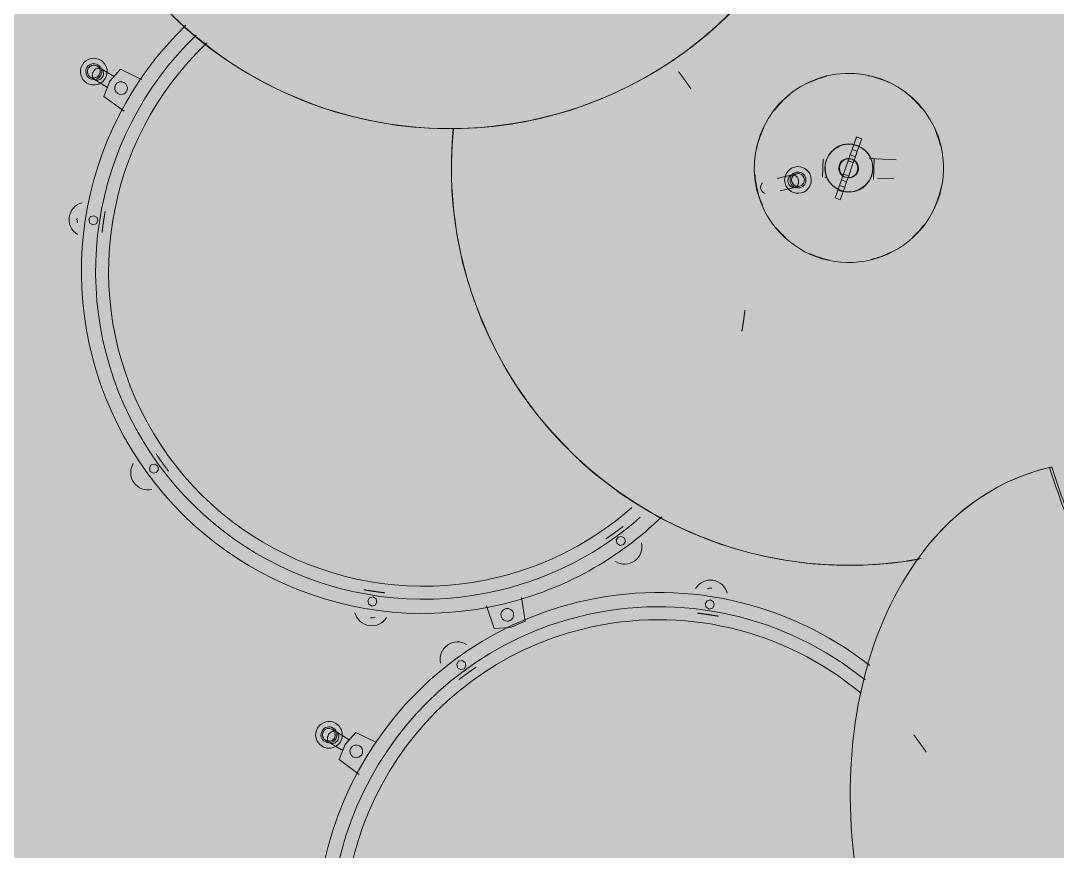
# Model space of a CAD drawing. Header units: millimetres. Extents: x -57519 to 497916, y -349472 to 446842.
# Drawn here: x 396670 to 397320, y 38425 to 38946 of the extents above; entities that cross this region are included whole.
import ezdxf

# ---------------------------------------------------------------- set-up
doc = ezdxf.new("R2010")
doc.units = ezdxf.units.MM
doc.layers.add('A-DETL-GENF', color=92, linetype='Continuous', lineweight=5)
doc.layers.add('A-GENM', color=13, linetype='Continuous', lineweight=5)

# ---------------------------------------------------------------- blocks, each defined once
blk = doc.blocks.new('Drums__Bateria_13550 - Drums__Bateria_13550-2635341-G_F SINGLE OCCUPANCY DIAGRAM')
at = {"layer": 'A-GENM', "color": 191}
for p, q in [((558.96, 484.57), (554.29, 468.55)), ((567.39, 470.61), (570.18, 480.19)), ((554.62, 470.07), (554.82, 470.73)), ((567.56, 467.84), (555.04, 471.49)), ((539.22, 463.93), (541.05, 466.76)), ((546.2, 459.4), (539.22, 463.93)), ((541.05, 466.76), (548.03, 462.23)), ((545.46, 463.9), (543.62, 461.07)), ((548.03, 462.23), (546.2, 459.4)), ((548.03, 462.23), (551.09, 460.24)), ((549.26, 457.41), (546.2, 459.4)), ((551.09, 460.24), (549.26, 457.41)), ((552.51, 455.3), (549.26, 457.41)), ((551.09, 460.24), (554.35, 458.12)), ((552.51, 455.3), (554.35, 458.12)), ((554.35, 458.12), (552.51, 455.3)), ((559.89, 450.5), (552.51, 455.3)), ((554.35, 458.12), (561.73, 453.33)), ((561.73, 453.33), (559.89, 450.5)), ((561.73, 453.33), (559.89, 450.5)), ((563.14, 448.39), (559.89, 450.5)), ((561.73, 453.33), (564.98, 451.22)), ((564.98, 451.22), (563.14, 448.39)), ((564.98, 451.22), (568.04, 449.23)), ((568.04, 449.23), (566.21, 446.4)), ((568.04, 449.23), (575.02, 444.7)), ((566.21, 446.4), (563.14, 448.39)), ((573.18, 441.87), (566.21, 446.4)), ((570.62, 447.56), (568.78, 444.73)), ((575.02, 444.7), (573.18, 441.87)), ((547.61, 440.34), (558.61, 437.14)), ((559.03, 438.56), (559.31, 439.55)), ((552.72, 418.77), (552.72, 409.35)), ((560.72, 409.35), (560.72, 418.77)), ((801.06, 307.7), (799.51, 306.13)), ((799.51, 306.13), (799.53, 303.92)), ((803.26, 307.73), (801.06, 307.7)), ((804.84, 306.18), (803.26, 307.73)), ((804.86, 303.98), (804.84, 306.18)), ((799.53, 303.92), (801.11, 302.38)), ((801.11, 302.38), (803.31, 302.4)), ((803.31, 302.4), (804.86, 303.98)), ((747.6, 261.45), (747.58, 259.25)), ((749.17, 263), (747.6, 261.45)), ((751.38, 262.98), (749.17, 263)), ((752.92, 261.4), (751.38, 262.98)), ((752.9, 259.2), (752.92, 261.4)), ((747.58, 259.25), (749.12, 257.67)), ((749.12, 257.67), (751.33, 257.65)), ((751.33, 257.65), (752.9, 259.2)), ((784.85, 190.17), (769.87, 191.48)), ((786.61, 180.17), (784.85, 190.17)), ((784.85, 170.17), (786.61, 180.17)), ((769.87, 168.86), (784.85, 170.17)), ((799.53, 145.85), (799.51, 143.64)), ((799.51, 143.64), (801.06, 142.07)), ((801.11, 147.39), (799.53, 145.85)), ((803.31, 147.37), (801.11, 147.39)), ((803.26, 142.05), (804.84, 143.59)), ((804.86, 145.8), (803.31, 147.37)), ((804.84, 143.59), (804.86, 145.8)), ((801.06, 142.07), (803.26, 142.05)), ((749.12, 102.64), (747.58, 101.07)), ((747.58, 101.07), (747.6, 98.86)), ((747.6, 98.86), (749.17, 97.32)), ((751.33, 102.66), (749.12, 102.64)), ((752.9, 101.12), (751.33, 102.66)), ((751.38, 97.34), (752.92, 98.91)), ((752.92, 98.91), (752.9, 101.12)), ((749.17, 97.32), (751.38, 97.34)), ((836.87, 81.58), (827.5, 70.38)), ((831.01, 65.39), (824.36, 58.72)), ((827.5, 70.38), (833.34, 62.07)), ((841.67, 56.26), (853.59, 66.3)), ((830.03, 53.07), (836.68, 59.74)), ((833.34, 62.07), (841.67, 56.26)), ((397.94, 36.85), (388.58, 25.65)), ((392.09, 20.66), (385.44, 13.99)), ((388.58, 25.65), (394.41, 17.34)), ((402.74, 11.53), (414.66, 21.57)), ((391.1, 8.34), (397.75, 15.01)), ((394.41, 17.34), (402.74, 11.53)), ((475.46, -10.69), (473.91, -12.26)), ((473.91, -12.26), (473.94, -14.47)), ((477.66, -10.67), (475.46, -10.69)), ((479.24, -12.21), (477.66, -10.67)), ((479.26, -14.42), (479.24, -12.21)), ((634.27, -12.21), (634.25, -14.42)), ((635.84, -10.67), (634.27, -12.21)), ((638.05, -10.69), (635.84, -10.67)), ((639.59, -12.26), (638.05, -10.69)), ((639.57, -14.47), (639.59, -12.26)), ((473.94, -14.47), (475.51, -16.01)), ((475.51, -16.01), (477.72, -15.99)), ((477.72, -15.99), (479.26, -14.42)), ((634.25, -14.42), (635.79, -15.99)), ((635.79, -15.99), (638, -16.01)), ((638, -16.01), (639.57, -14.47))]:
    blk.add_line(p, q, dxfattribs=at)
at = {"layer": 'A-GENM', "color": 191, "flags": 128}
for points in [[(769.21, 533.11), (769.26, 525.99), (769.71, 518.87), (770.57, 511.77), (771.83, 504.7), (773.48, 497.67), (775.53, 490.7), (777.97, 483.79), (780.81, 476.96), (784.02, 470.21), (787.61, 463.57), (791.58, 457.03), (795.91, 450.61), (796.71, 449.49)], [(364.11, 65.39), (372.45, 70.85), (380.56, 76.64), (388.44, 82.75), (396.06, 89.18), (403.43, 95.9), (410.51, 102.91), (417.31, 110.2), (423.82, 117.75), (430.02, 125.56), (435.9, 133.62), (441.45, 141.89), (446.67, 150.39), (451.54, 159.09), (456.06, 167.97), (460.23, 177.03), (464.02, 186.25), (467.45, 195.61), (470.5, 205.1), (473.17, 214.71), (475.45, 224.41), (477.34, 234.2), (478.83, 244.06), (479.94, 253.97), (480.64, 263.91), (480.95, 273.88), (480.86, 283.85), (480.37, 293.8), (479.48, 303.73), (478.19, 313.62), (476.52, 323.45), (474.44, 333.2), (471.99, 342.86), (469.14, 352.42), (465.92, 361.85), (462.32, 371.15), (458.36, 380.29), (454.03, 389.27), (449.34, 398.07), (444.31, 406.68)], [(556.92, 205.38), (566.88, 205.58), (576.83, 206.18), (586.75, 207.17), (596.63, 208.56), (606.43, 210.35), (616.16, 212.52), (625.8, 215.09), (635.32, 218.03), (644.72, 221.36), (653.98, 225.06), (663.08, 229.12), (672.02, 233.55), (680.76, 238.33), (689.32, 243.45), (697.65, 248.92), (705.77, 254.71), (713.64, 260.82), (721.27, 267.24), (728.63, 273.97), (735.72, 280.98), (742.52, 288.27), (749.03, 295.82), (755.22, 303.63), (761.1, 311.68), (766.66, 319.96), (771.87, 328.46), (776.75, 337.15), (781.27, 346.04), (785.43, 355.1), (789.23, 364.32), (792.66, 373.68), (795.7, 383.17), (798.37, 392.78), (800.65, 402.48), (802.54, 412.27), (804.04, 422.13), (805.14, 432.03), (805.65, 439.25)], [(552.72, 421.84), (552.72, 421.79), (552.72, 421.7), (552.72, 421.58), (552.72, 421.43), (552.72, 421.23), (552.72, 421.01), (552.72, 420.74), (552.72, 420.45), (552.72, 420.11), (552.72, 419.75), (552.72, 419.35), (552.72, 418.92), (552.72, 418.77)], [(560.72, 418.77), (560.72, 419.21), (560.72, 419.62), (560.72, 419.99), (560.72, 420.34), (560.72, 420.65), (560.72, 420.92), (560.72, 421.16), (560.72, 421.36), (560.72, 421.53), (560.72, 421.67), (560.72, 421.76), (560.72, 421.82), (560.72, 421.84)], [(918.11, 412.51), (917.99, 412.46), (917.86, 412.41), (917.74, 412.36), (917.61, 412.31), (917.49, 412.26), (917.37, 412.21), (917.24, 412.16), (917.12, 412.11), (917, 412.06), (916.87, 412.01), (916.75, 411.96), (916.63, 411.91), (916.5, 411.85), (916.38, 411.8), (916.26, 411.75), (916.13, 411.7), (916.01, 411.65), (915.89, 411.6), (915.76, 411.55), (915.64, 411.5), (915.52, 411.45), (915.39, 411.4), (915.27, 411.35), (915.15, 411.29), (915.02, 411.24), (914.9, 411.19), (914.78, 411.14), (914.66, 411.09), (914.53, 411.04), (914.41, 410.99), (914.29, 410.93), (914.16, 410.88), (914.04, 410.83), (913.92, 410.78), (913.8, 410.73), (913.67, 410.67), (913.55, 410.62), (913.43, 410.57), (913.3, 410.52), (913.18, 410.47), (913.06, 410.41), (912.94, 410.36), (912.81, 410.31), (912.69, 410.26), (912.57, 410.2), (912.45, 410.15), (912.32, 410.1), (912.2, 410.05), (912.08, 409.99), (911.96, 409.94)], [(912.08, 409.99), (912.2, 410.05), (912.32, 410.1), (912.45, 410.15), (912.57, 410.2), (912.69, 410.26), (912.81, 410.31), (912.94, 410.36), (913.06, 410.41), (913.18, 410.47), (913.3, 410.52), (913.43, 410.57), (913.55, 410.62), (913.67, 410.67), (913.8, 410.73), (913.92, 410.78), (914.04, 410.83), (914.16, 410.88), (914.29, 410.93), (914.41, 410.99), (914.53, 411.04), (914.66, 411.09), (914.78, 411.14), (914.9, 411.19), (915.02, 411.24), (915.15, 411.29), (915.27, 411.35), (915.39, 411.4), (915.52, 411.45), (915.64, 411.5), (915.76, 411.55), (915.89, 411.6), (916.01, 411.65), (916.13, 411.7), (916.26, 411.75), (916.38, 411.8), (916.5, 411.85), (916.63, 411.91), (916.75, 411.96), (916.87, 412.01), (917, 412.06), (917.12, 412.11), (917.24, 412.16), (917.37, 412.21), (917.49, 412.26), (917.61, 412.31), (917.74, 412.36), (917.86, 412.41), (917.99, 412.46)], [(918.11, 412.51), (918.23, 412.56), (918.36, 412.61), (918.48, 412.66), (918.6, 412.71), (918.73, 412.76), (918.85, 412.81), (918.98, 412.86), (919.1, 412.9), (919.22, 412.95), (919.35, 413), (919.47, 413.05), (919.6, 413.1), (919.72, 413.15), (919.84, 413.2), (919.97, 413.25), (920.09, 413.3), (920.22, 413.35), (920.34, 413.39), (920.46, 413.44), (920.59, 413.49), (920.71, 413.54), (920.84, 413.59), (920.96, 413.64), (921.08, 413.69), (921.21, 413.73), (921.33, 413.78), (921.46, 413.83), (921.58, 413.88), (921.71, 413.93), (921.83, 413.98), (921.96, 414.02), (922.08, 414.07), (922.2, 414.12), (922.33, 414.17), (922.45, 414.21), (922.58, 414.26), (922.7, 414.31), (922.83, 414.36), (922.95, 414.4), (923.08, 414.45), (923.2, 414.5), (923.33, 414.55), (923.45, 414.59), (923.57, 414.64), (923.7, 414.69), (923.82, 414.74), (923.95, 414.78), (924.07, 414.83), (924.2, 414.88)], [(924.32, 414.92), (924.2, 414.88), (924.07, 414.83), (923.95, 414.78), (923.82, 414.74), (923.7, 414.69), (923.57, 414.64), (923.45, 414.59), (923.33, 414.55), (923.2, 414.5), (923.08, 414.45), (922.95, 414.4), (922.83, 414.36), (922.7, 414.31), (922.58, 414.26), (922.45, 414.21), (922.33, 414.17), (922.2, 414.12), (922.08, 414.07), (921.96, 414.02), (921.83, 413.98), (921.71, 413.93), (921.58, 413.88), (921.46, 413.83), (921.33, 413.78), (921.21, 413.73), (921.08, 413.69), (920.96, 413.64), (920.84, 413.59), (920.71, 413.54), (920.59, 413.49), (920.46, 413.44), (920.34, 413.39), (920.22, 413.35), (920.09, 413.3), (919.97, 413.25), (919.84, 413.2), (919.72, 413.15), (919.6, 413.1), (919.47, 413.05), (919.35, 413), (919.22, 412.95), (919.1, 412.9), (918.98, 412.86), (918.85, 412.81), (918.73, 412.76), (918.6, 412.71), (918.48, 412.66), (918.36, 412.61), (918.23, 412.56)], [(479.18, 367.78), (479.06, 367.73), (478.94, 367.68), (478.81, 367.63), (478.69, 367.58), (478.56, 367.53), (478.44, 367.48), (478.32, 367.43), (478.19, 367.38), (478.07, 367.33), (477.95, 367.28), (477.82, 367.23), (477.7, 367.18), (477.58, 367.13), (477.45, 367.08), (477.33, 367.02), (477.21, 366.97), (477.08, 366.92), (476.96, 366.87), (476.84, 366.82), (476.71, 366.77), (476.59, 366.72), (476.47, 366.67), (476.34, 366.62), (476.22, 366.57), (476.1, 366.51), (475.98, 366.46), (475.85, 366.41), (475.73, 366.36), (475.61, 366.31), (475.48, 366.26), (475.36, 366.21), (475.24, 366.15), (475.11, 366.1), (474.99, 366.05), (474.87, 366), (474.75, 365.95), (474.62, 365.89), (474.5, 365.84), (474.38, 365.79), (474.26, 365.74), (474.13, 365.69), (474.01, 365.63), (473.89, 365.58), (473.76, 365.53), (473.64, 365.48), (473.52, 365.42), (473.4, 365.37), (473.27, 365.32), (473.15, 365.26), (473.03, 365.21)], [(473.03, 365.21), (473.15, 365.26), (473.27, 365.32), (473.4, 365.37), (473.52, 365.42), (473.64, 365.48), (473.76, 365.53), (473.89, 365.58), (474.01, 365.63), (474.13, 365.69), (474.26, 365.74), (474.38, 365.79), (474.5, 365.84), (474.62, 365.89), (474.75, 365.95), (474.87, 366), (474.99, 366.05), (475.11, 366.1), (475.24, 366.15), (475.36, 366.21), (475.48, 366.26), (475.61, 366.31), (475.73, 366.36), (475.85, 366.41), (475.98, 366.46), (476.1, 366.51), (476.22, 366.57), (476.34, 366.62), (476.47, 366.67), (476.59, 366.72), (476.71, 366.77), (476.84, 366.82), (476.96, 366.87), (477.08, 366.92), (477.21, 366.97), (477.33, 367.02), (477.45, 367.08), (477.58, 367.13), (477.7, 367.18), (477.82, 367.23), (477.95, 367.28), (478.07, 367.33), (478.19, 367.38), (478.32, 367.43), (478.44, 367.48), (478.56, 367.53), (478.69, 367.58), (478.81, 367.63), (478.94, 367.68), (479.06, 367.73)], [(479.18, 367.78), (479.31, 367.83), (479.43, 367.88), (479.55, 367.93), (479.68, 367.98), (479.8, 368.03), (479.93, 368.08), (480.05, 368.13), (480.17, 368.18), (480.3, 368.22), (480.42, 368.27), (480.54, 368.32), (480.67, 368.37), (480.79, 368.42), (480.92, 368.47), (481.04, 368.52), (481.16, 368.57), (481.29, 368.62), (481.41, 368.67), (481.54, 368.71), (481.66, 368.76), (481.79, 368.81), (481.91, 368.86), (482.03, 368.91), (482.16, 368.96), (482.28, 369.01), (482.41, 369.05), (482.53, 369.1), (482.66, 369.15), (482.78, 369.2), (482.9, 369.25), (483.03, 369.29), (483.15, 369.34), (483.28, 369.39), (483.4, 369.44), (483.53, 369.49), (483.65, 369.53), (483.78, 369.58), (483.9, 369.63), (484.02, 369.68), (484.15, 369.72), (484.27, 369.77), (484.4, 369.82), (484.52, 369.87), (484.65, 369.91), (484.77, 369.96), (484.9, 370.01), (485.02, 370.05), (485.15, 370.1), (485.27, 370.15), (485.4, 370.19)], [(485.4, 370.19), (485.27, 370.15), (485.15, 370.1), (485.02, 370.05), (484.9, 370.01), (484.77, 369.96), (484.65, 369.91), (484.52, 369.87), (484.4, 369.82), (484.27, 369.77), (484.15, 369.72), (484.02, 369.68), (483.9, 369.63), (483.78, 369.58), (483.65, 369.53), (483.53, 369.49), (483.4, 369.44), (483.28, 369.39), (483.15, 369.34), (483.03, 369.29), (482.9, 369.25), (482.78, 369.2), (482.66, 369.15), (482.53, 369.1), (482.41, 369.05), (482.28, 369.01), (482.16, 368.96), (482.03, 368.91), (481.91, 368.86), (481.79, 368.81), (481.66, 368.76), (481.54, 368.71), (481.41, 368.67), (481.29, 368.62), (481.16, 368.57), (481.04, 368.52), (480.92, 368.47), (480.79, 368.42), (480.67, 368.37), (480.54, 368.32), (480.42, 368.27), (480.3, 368.22), (480.17, 368.18), (480.05, 368.13), (479.93, 368.08), (479.8, 368.03), (479.68, 367.98), (479.55, 367.93), (479.43, 367.88), (479.31, 367.83)], [(634.33, 367.78), (634.2, 367.83), (634.08, 367.88), (633.95, 367.93), (633.83, 367.98), (633.71, 368.03), (633.58, 368.08), (633.46, 368.13), (633.34, 368.18), (633.21, 368.22), (633.09, 368.27), (632.96, 368.32), (632.84, 368.37), (632.72, 368.42), (632.59, 368.47), (632.47, 368.52), (632.34, 368.57), (632.22, 368.62), (632.1, 368.67), (631.97, 368.71), (631.85, 368.76), (631.72, 368.81), (631.6, 368.86), (631.47, 368.91), (631.35, 368.96), (631.23, 369.01), (631.1, 369.05), (630.98, 369.1), (630.85, 369.15), (630.73, 369.2), (630.6, 369.25), (630.48, 369.29), (630.36, 369.34), (630.23, 369.39), (630.11, 369.44), (629.98, 369.49), (629.86, 369.53), (629.73, 369.58), (629.61, 369.63), (629.48, 369.68), (629.36, 369.72), (629.23, 369.77), (629.11, 369.82), (628.99, 369.87), (628.86, 369.91), (628.74, 369.96), (628.61, 370.01), (628.49, 370.05), (628.36, 370.1), (628.24, 370.15), (628.11, 370.19)], [(640.48, 365.21), (640.36, 365.26), (640.23, 365.32), (640.11, 365.37), (639.99, 365.42), (639.87, 365.48), (639.74, 365.53), (639.62, 365.58), (639.5, 365.63), (639.38, 365.69), (639.25, 365.74), (639.13, 365.79), (639.01, 365.84), (638.89, 365.89), (638.76, 365.95), (638.64, 366), (638.52, 366.05), (638.39, 366.1), (638.27, 366.15), (638.15, 366.21), (638.03, 366.26), (637.9, 366.31), (637.78, 366.36), (637.66, 366.41), (637.53, 366.46), (637.41, 366.51), (637.29, 366.57), (637.16, 366.62), (637.04, 366.67), (636.92, 366.72), (636.79, 366.77), (636.67, 366.82), (636.55, 366.87), (636.43, 366.92), (636.3, 366.97), (636.18, 367.02), (636.06, 367.08), (635.93, 367.13), (635.81, 367.18), (635.69, 367.23), (635.56, 367.28), (635.44, 367.33), (635.31, 367.38), (635.19, 367.43), (635.07, 367.48), (634.94, 367.53), (634.82, 367.58), (634.7, 367.63), (634.57, 367.68), (634.45, 367.73)], [(808.06, 302.46), (808.11, 302.58), (808.16, 302.7), (808.21, 302.83), (808.26, 302.95), (808.31, 303.08), (808.36, 303.2), (808.41, 303.32), (808.46, 303.45), (808.51, 303.57), (808.56, 303.69), (808.61, 303.82), (808.66, 303.94), (808.71, 304.06), (808.76, 304.19), (808.81, 304.31), (808.86, 304.43), (808.91, 304.56), (808.97, 304.68), (809.02, 304.8), (809.07, 304.93), (809.12, 305.05), (809.17, 305.17), (809.22, 305.3), (809.27, 305.42), (809.32, 305.54), (809.37, 305.66), (809.43, 305.79), (809.48, 305.91), (809.53, 306.03), (809.58, 306.16), (809.63, 306.28), (809.68, 306.4), (809.74, 306.53), (809.79, 306.65), (809.84, 306.77), (809.89, 306.89), (809.94, 307.02), (810, 307.14), (810.05, 307.26), (810.1, 307.38), (810.15, 307.51), (810.2, 307.63), (810.26, 307.75), (810.31, 307.88), (810.36, 308), (810.41, 308.12), (810.47, 308.24), (810.52, 308.37), (810.57, 308.49), (810.63, 308.61)], [(810.63, 308.61), (810.57, 308.49), (810.52, 308.37), (810.47, 308.24), (810.41, 308.12), (810.36, 308), (810.31, 307.88), (810.26, 307.75), (810.2, 307.63), (810.15, 307.51), (810.1, 307.38), (810.05, 307.26), (810, 307.14), (809.94, 307.02), (809.89, 306.89), (809.84, 306.77), (809.79, 306.65), (809.74, 306.53), (809.68, 306.4), (809.63, 306.28), (809.58, 306.16), (809.53, 306.03), (809.48, 305.91), (809.43, 305.79), (809.37, 305.66), (809.32, 305.54), (809.27, 305.42), (809.22, 305.3), (809.17, 305.17), (809.12, 305.05), (809.07, 304.93), (809.02, 304.8), (808.97, 304.68), (808.91, 304.56), (808.86, 304.43), (808.81, 304.31), (808.76, 304.19), (808.71, 304.06), (808.66, 303.94), (808.61, 303.82), (808.56, 303.69), (808.51, 303.57), (808.46, 303.45), (808.41, 303.32), (808.36, 303.2), (808.31, 303.08), (808.26, 302.95), (808.21, 302.83), (808.16, 302.7), (808.11, 302.58)], [(808.06, 302.46), (808.01, 302.33), (807.96, 302.21), (807.91, 302.09), (807.86, 301.96), (807.81, 301.84), (807.76, 301.71), (807.71, 301.59), (807.66, 301.47), (807.61, 301.34), (807.56, 301.22), (807.51, 301.1), (807.47, 300.97), (807.42, 300.85), (807.37, 300.72), (807.32, 300.6), (807.27, 300.47), (807.22, 300.35), (807.17, 300.23), (807.12, 300.1), (807.07, 299.98), (807.03, 299.85), (806.98, 299.73), (806.93, 299.61), (806.88, 299.48), (806.83, 299.36), (806.78, 299.23), (806.74, 299.11), (806.69, 298.98), (806.64, 298.86), (806.59, 298.74), (806.54, 298.61), (806.5, 298.49), (806.45, 298.36), (806.4, 298.24), (806.35, 298.11), (806.3, 297.99), (806.26, 297.86), (806.21, 297.74), (806.16, 297.61), (806.11, 297.49), (806.07, 297.37), (806.02, 297.24), (805.97, 297.12), (805.93, 296.99), (805.88, 296.87), (805.83, 296.74), (805.78, 296.62), (805.74, 296.49), (805.69, 296.37), (805.64, 296.24)], [(805.64, 296.24), (805.69, 296.37), (805.74, 296.49), (805.78, 296.62), (805.83, 296.74), (805.88, 296.87), (805.93, 296.99), (805.97, 297.12), (806.02, 297.24), (806.07, 297.37), (806.11, 297.49), (806.16, 297.61), (806.21, 297.74), (806.26, 297.86), (806.3, 297.99), (806.35, 298.11), (806.4, 298.24), (806.45, 298.36), (806.5, 298.49), (806.54, 298.61), (806.59, 298.74), (806.64, 298.86), (806.69, 298.98), (806.74, 299.11), (806.78, 299.23), (806.83, 299.36), (806.88, 299.48), (806.93, 299.61), (806.98, 299.73), (807.03, 299.85), (807.07, 299.98), (807.12, 300.1), (807.17, 300.23), (807.22, 300.35), (807.27, 300.47), (807.32, 300.6), (807.37, 300.72), (807.42, 300.85), (807.47, 300.97), (807.51, 301.1), (807.56, 301.22), (807.61, 301.34), (807.66, 301.47), (807.71, 301.59), (807.76, 301.71), (807.81, 301.84), (807.86, 301.96), (807.91, 302.09), (807.96, 302.21), (808.01, 302.33)], [(744.38, 257.73), (744.33, 257.85), (744.28, 257.98), (744.23, 258.1), (744.18, 258.22), (744.13, 258.35), (744.08, 258.47), (744.03, 258.59), (743.98, 258.72), (743.93, 258.84), (743.88, 258.96), (743.82, 259.09), (743.77, 259.21), (743.72, 259.33), (743.67, 259.46), (743.62, 259.58), (743.57, 259.7), (743.52, 259.83), (743.47, 259.95), (743.42, 260.07), (743.37, 260.2), (743.32, 260.32), (743.27, 260.44), (743.21, 260.57), (743.16, 260.69), (743.11, 260.81), (743.06, 260.94), (743.01, 261.06), (742.96, 261.18), (742.91, 261.3), (742.85, 261.43), (742.8, 261.55), (742.75, 261.67), (742.7, 261.8), (742.65, 261.92), (742.6, 262.04), (742.54, 262.16), (742.49, 262.29), (742.44, 262.41), (742.39, 262.53), (742.34, 262.66), (742.28, 262.78), (742.23, 262.9), (742.18, 263.02), (742.13, 263.15), (742.07, 263.27), (742.02, 263.39), (741.97, 263.51), (741.92, 263.64), (741.86, 263.76), (741.81, 263.88)], [(746.79, 251.51), (746.74, 251.64), (746.7, 251.76), (746.65, 251.89), (746.6, 252.01), (746.56, 252.14), (746.51, 252.26), (746.46, 252.39), (746.42, 252.51), (746.37, 252.64), (746.32, 252.76), (746.27, 252.89), (746.23, 253.01), (746.18, 253.14), (746.13, 253.26), (746.08, 253.38), (746.04, 253.51), (745.99, 253.63), (745.94, 253.76), (745.89, 253.88), (745.84, 254.01), (745.8, 254.13), (745.75, 254.26), (745.7, 254.38), (745.65, 254.5), (745.6, 254.63), (745.55, 254.75), (745.51, 254.88), (745.46, 255), (745.41, 255.13), (745.36, 255.25), (745.31, 255.37), (745.26, 255.5), (745.21, 255.62), (745.17, 255.75), (745.12, 255.87), (745.07, 255.99), (745.02, 256.12), (744.97, 256.24), (744.92, 256.37), (744.87, 256.49), (744.82, 256.61), (744.77, 256.74), (744.72, 256.86), (744.67, 256.99), (744.62, 257.11), (744.58, 257.23), (744.53, 257.36), (744.48, 257.48), (744.43, 257.6)], [(474.06, 219.57), (482.88, 216.63), (492.45, 213.86), (502.13, 211.47), (511.9, 209.48), (521.74, 207.87), (531.64, 206.67), (541.57, 205.85), (551.53, 205.44), (556.92, 205.38)], [(808.06, 147.31), (808.01, 147.44), (807.96, 147.56), (807.91, 147.69), (807.86, 147.81), (807.81, 147.93), (807.76, 148.06), (807.71, 148.18), (807.66, 148.3), (807.61, 148.43), (807.56, 148.55), (807.51, 148.68), (807.47, 148.8), (807.42, 148.92), (807.37, 149.05), (807.32, 149.17), (807.27, 149.3), (807.22, 149.42), (807.17, 149.54), (807.12, 149.67), (807.07, 149.79), (807.03, 149.92), (806.98, 150.04), (806.93, 150.17), (806.88, 150.29), (806.83, 150.41), (806.78, 150.54), (806.74, 150.66), (806.69, 150.79), (806.64, 150.91), (806.59, 151.04), (806.54, 151.16), (806.5, 151.28), (806.45, 151.41), (806.4, 151.53), (806.35, 151.66), (806.3, 151.78), (806.26, 151.91), (806.21, 152.03), (806.16, 152.16), (806.11, 152.28), (806.07, 152.41), (806.02, 152.53), (805.97, 152.65), (805.93, 152.78), (805.88, 152.9), (805.83, 153.03), (805.78, 153.15), (805.74, 153.28), (805.69, 153.4), (805.64, 153.53)], [(805.64, 153.53), (805.69, 153.4), (805.74, 153.28), (805.78, 153.15), (805.83, 153.03), (805.88, 152.9), (805.93, 152.78), (805.97, 152.65), (806.02, 152.53), (806.07, 152.41), (806.11, 152.28), (806.16, 152.16), (806.21, 152.03), (806.26, 151.91), (806.3, 151.78), (806.35, 151.66), (806.4, 151.53), (806.45, 151.41), (806.5, 151.28), (806.54, 151.16), (806.59, 151.04), (806.64, 150.91), (806.69, 150.79), (806.74, 150.66), (806.78, 150.54), (806.83, 150.41), (806.88, 150.29), (806.93, 150.17), (806.98, 150.04), (807.03, 149.92), (807.07, 149.79), (807.12, 149.67), (807.17, 149.54), (807.22, 149.42), (807.27, 149.3), (807.32, 149.17), (807.37, 149.05), (807.42, 148.92), (807.47, 148.8), (807.51, 148.68), (807.56, 148.55), (807.61, 148.43), (807.66, 148.3), (807.71, 148.18), (807.76, 148.06), (807.81, 147.93), (807.86, 147.81), (807.91, 147.69), (807.96, 147.56), (808.01, 147.44)], [(808.06, 147.31), (808.11, 147.19), (808.16, 147.07), (808.21, 146.94), (808.26, 146.82), (808.31, 146.7), (808.36, 146.57), (808.41, 146.45), (808.46, 146.33), (808.51, 146.2), (808.56, 146.08), (808.61, 145.95), (808.66, 145.83), (808.71, 145.71), (808.76, 145.58), (808.81, 145.46), (808.86, 145.34), (808.91, 145.21), (808.97, 145.09), (809.02, 144.97), (809.07, 144.85), (809.12, 144.72), (809.17, 144.6), (809.22, 144.48), (809.27, 144.35), (809.32, 144.23), (809.37, 144.11), (809.43, 143.98), (809.48, 143.86), (809.53, 143.74), (809.58, 143.61), (809.63, 143.49), (809.68, 143.37), (809.74, 143.25), (809.79, 143.12), (809.84, 143), (809.89, 142.88), (809.94, 142.75), (810, 142.63), (810.05, 142.51), (810.1, 142.39), (810.15, 142.26), (810.2, 142.14), (810.26, 142.02), (810.31, 141.9), (810.36, 141.77), (810.41, 141.65), (810.47, 141.53), (810.52, 141.41), (810.57, 141.28), (810.63, 141.16)], [(810.63, 141.16), (810.57, 141.28), (810.52, 141.41), (810.47, 141.53), (810.41, 141.65), (810.36, 141.77), (810.31, 141.9), (810.26, 142.02), (810.2, 142.14), (810.15, 142.26), (810.1, 142.39), (810.05, 142.51), (810, 142.63), (809.94, 142.75), (809.89, 142.88), (809.84, 143), (809.79, 143.12), (809.74, 143.25), (809.68, 143.37), (809.63, 143.49), (809.58, 143.61), (809.53, 143.74), (809.48, 143.86), (809.43, 143.98), (809.37, 144.11), (809.32, 144.23), (809.27, 144.35), (809.22, 144.48), (809.17, 144.6), (809.12, 144.72), (809.07, 144.85), (809.02, 144.97), (808.97, 145.09), (808.91, 145.21), (808.86, 145.34), (808.81, 145.46), (808.76, 145.58), (808.71, 145.71), (808.66, 145.83), (808.61, 145.95), (808.56, 146.08), (808.51, 146.2), (808.46, 146.33), (808.41, 146.45), (808.36, 146.57), (808.31, 146.7), (808.26, 146.82), (808.21, 146.94), (808.16, 147.07), (808.11, 147.19)], [(744.38, 102.59), (744.43, 102.71), (744.48, 102.83), (744.53, 102.96), (744.58, 103.08), (744.62, 103.2), (744.67, 103.33), (744.72, 103.45), (744.77, 103.58), (744.82, 103.7), (744.87, 103.82), (744.92, 103.95), (744.97, 104.07), (745.02, 104.2), (745.07, 104.32), (745.12, 104.44), (745.17, 104.57), (745.21, 104.69), (745.26, 104.82), (745.31, 104.94), (745.36, 105.06), (745.41, 105.19), (745.46, 105.31), (745.51, 105.44), (745.55, 105.56), (745.6, 105.68), (745.65, 105.81), (745.7, 105.93), (745.75, 106.06), (745.8, 106.18), (745.84, 106.31), (745.89, 106.43), (745.94, 106.56), (745.99, 106.68), (746.04, 106.8), (746.08, 106.93), (746.13, 107.05), (746.18, 107.18), (746.23, 107.3), (746.27, 107.43), (746.32, 107.55), (746.37, 107.68), (746.42, 107.8), (746.46, 107.93), (746.51, 108.05), (746.56, 108.18), (746.6, 108.3), (746.65, 108.42), (746.7, 108.55), (746.74, 108.67), (746.79, 108.8)], [(746.79, 108.8), (746.74, 108.67), (746.7, 108.55), (746.65, 108.42), (746.6, 108.3), (746.56, 108.18), (746.51, 108.05), (746.46, 107.93), (746.42, 107.8), (746.37, 107.68), (746.32, 107.55), (746.27, 107.43), (746.23, 107.3), (746.18, 107.18), (746.13, 107.05), (746.08, 106.93), (746.04, 106.8), (745.99, 106.68), (745.94, 106.56), (745.89, 106.43), (745.84, 106.31), (745.8, 106.18), (745.75, 106.06), (745.7, 105.93), (745.65, 105.81), (745.6, 105.68), (745.55, 105.56), (745.51, 105.44), (745.46, 105.31), (745.41, 105.19), (745.36, 105.06), (745.31, 104.94), (745.26, 104.82), (745.21, 104.69), (745.17, 104.57), (745.12, 104.44), (745.07, 104.32), (745.02, 104.2), (744.97, 104.07), (744.92, 103.95), (744.87, 103.82), (744.82, 103.7), (744.77, 103.58), (744.72, 103.45), (744.67, 103.33), (744.62, 103.2), (744.58, 103.08), (744.53, 102.96), (744.48, 102.83), (744.43, 102.71)], [(744.38, 102.59), (744.33, 102.46), (744.28, 102.34), (744.23, 102.21), (744.18, 102.09), (744.13, 101.97), (744.08, 101.84), (744.03, 101.72), (743.98, 101.6), (743.93, 101.47), (743.88, 101.35), (743.82, 101.23), (743.77, 101.1), (743.72, 100.98), (743.67, 100.86), (743.62, 100.73), (743.57, 100.61), (743.52, 100.49), (743.47, 100.36), (743.42, 100.24), (743.37, 100.12), (743.32, 99.99), (743.27, 99.87), (743.21, 99.75), (743.16, 99.62), (743.11, 99.5), (743.06, 99.38), (743.01, 99.25), (742.96, 99.13), (742.91, 99.01), (742.85, 98.89), (742.8, 98.76), (742.75, 98.64), (742.7, 98.52), (742.65, 98.39), (742.6, 98.27), (742.54, 98.15), (742.49, 98.03), (742.44, 97.9), (742.39, 97.78), (742.34, 97.66), (742.28, 97.53), (742.23, 97.41), (742.18, 97.29), (742.13, 97.17), (742.07, 97.04), (742.02, 96.92), (741.97, 96.8), (741.92, 96.68), (741.86, 96.55), (741.81, 96.43)], [(741.81, 96.43), (741.86, 96.55), (741.92, 96.68), (741.97, 96.8), (742.02, 96.92), (742.07, 97.04), (742.13, 97.17), (742.18, 97.29), (742.23, 97.41), (742.28, 97.53), (742.34, 97.66), (742.39, 97.78), (742.44, 97.9), (742.49, 98.03), (742.54, 98.15), (742.6, 98.27), (742.65, 98.39), (742.7, 98.52), (742.75, 98.64), (742.8, 98.76), (742.85, 98.89), (742.91, 99.01), (742.96, 99.13), (743.01, 99.25), (743.06, 99.38), (743.11, 99.5), (743.16, 99.62), (743.21, 99.75), (743.27, 99.87), (743.32, 99.99), (743.37, 100.12), (743.42, 100.24), (743.47, 100.36), (743.52, 100.49), (743.57, 100.61), (743.62, 100.73), (743.67, 100.86), (743.72, 100.98), (743.77, 101.1), (743.82, 101.23), (743.88, 101.35), (743.93, 101.47), (743.98, 101.6), (744.03, 101.72), (744.08, 101.84), (744.13, 101.97), (744.18, 102.09), (744.23, 102.21), (744.28, 102.34), (744.33, 102.46)], [(824.36, 58.72), (824.05, 58.4), (823.76, 58.12), (823.5, 57.85), (823.26, 57.61), (823.04, 57.39), (822.84, 57.19), (822.68, 57.02), (822.53, 56.88), (822.41, 56.76), (822.32, 56.66), (822.25, 56.6), (822.21, 56.55), (822.2, 56.54)], [(827.86, 50.9), (827.9, 50.93), (827.96, 50.99), (828.04, 51.08), (828.15, 51.19), (828.29, 51.32), (828.45, 51.48), (828.64, 51.67), (828.85, 51.88), (829.08, 52.12), (829.34, 52.37), (829.62, 52.66), (829.92, 52.96), (830.03, 53.07)], [(385.44, 13.99), (385.13, 13.68), (384.84, 13.39), (384.57, 13.12), (384.33, 12.88), (384.11, 12.66), (383.92, 12.46), (383.75, 12.29), (383.6, 12.15), (383.49, 12.03), (383.39, 11.94), (383.32, 11.87), (383.28, 11.82), (383.27, 11.81)], [(388.94, 6.17), (388.97, 6.2), (389.03, 6.26), (389.12, 6.35), (389.23, 6.46), (389.36, 6.59), (389.52, 6.76), (389.71, 6.94), (389.92, 7.15), (390.15, 7.39), (390.41, 7.65), (390.69, 7.93), (391, 8.23), (391.1, 8.34)], [(479.18, -7.47), (479.06, -7.42), (478.94, -7.37), (478.81, -7.32), (478.69, -7.27), (478.56, -7.22), (478.44, -7.17), (478.32, -7.12), (478.19, -7.07), (478.07, -7.01), (477.95, -6.96), (477.82, -6.91), (477.7, -6.86), (477.58, -6.81), (477.45, -6.76), (477.33, -6.71), (477.21, -6.66), (477.08, -6.61), (476.96, -6.56), (476.84, -6.51), (476.71, -6.46), (476.59, -6.41), (476.47, -6.35), (476.34, -6.3), (476.22, -6.25), (476.1, -6.2), (475.98, -6.15), (475.85, -6.1), (475.73, -6.05), (475.61, -6), (475.48, -5.94), (475.36, -5.89), (475.24, -5.84), (475.11, -5.79), (474.99, -5.74), (474.87, -5.68), (474.75, -5.63), (474.62, -5.58), (474.5, -5.53), (474.38, -5.48), (474.26, -5.42), (474.13, -5.37), (474.01, -5.32), (473.89, -5.27), (473.76, -5.21), (473.64, -5.16), (473.52, -5.11), (473.4, -5.06), (473.27, -5), (473.15, -4.95), (473.03, -4.9)], [(473.03, -4.9), (473.15, -4.95), (473.27, -5), (473.4, -5.06), (473.52, -5.11), (473.64, -5.16), (473.76, -5.21), (473.89, -5.27), (474.01, -5.32), (474.13, -5.37), (474.26, -5.42), (474.38, -5.48), (474.5, -5.53), (474.62, -5.58), (474.75, -5.63), (474.87, -5.68), (474.99, -5.74), (475.11, -5.79), (475.24, -5.84), (475.36, -5.89), (475.48, -5.94), (475.61, -6), (475.73, -6.05), (475.85, -6.1), (475.98, -6.15), (476.1, -6.2), (476.22, -6.25), (476.34, -6.3), (476.47, -6.35), (476.59, -6.41), (476.71, -6.46), (476.84, -6.51), (476.96, -6.56), (477.08, -6.61), (477.21, -6.66), (477.33, -6.71), (477.45, -6.76), (477.58, -6.81), (477.7, -6.86), (477.82, -6.91), (477.95, -6.96), (478.07, -7.01), (478.19, -7.07), (478.32, -7.12), (478.44, -7.17), (478.56, -7.22), (478.69, -7.27), (478.81, -7.32), (478.94, -7.37), (479.06, -7.42)], [(634.33, -7.47), (634.45, -7.42), (634.57, -7.37), (634.7, -7.32), (634.82, -7.27), (634.94, -7.22), (635.07, -7.17), (635.19, -7.12), (635.31, -7.07), (635.44, -7.01), (635.56, -6.96), (635.69, -6.91), (635.81, -6.86), (635.93, -6.81), (636.06, -6.76), (636.18, -6.71), (636.3, -6.66), (636.43, -6.61), (636.55, -6.56), (636.67, -6.51), (636.79, -6.46), (636.92, -6.41), (637.04, -6.35), (637.16, -6.3), (637.29, -6.25), (637.41, -6.2), (637.53, -6.15), (637.66, -6.1), (637.78, -6.05), (637.9, -6), (638.03, -5.94), (638.15, -5.89), (638.27, -5.84), (638.39, -5.79), (638.52, -5.74), (638.64, -5.68), (638.76, -5.63), (638.89, -5.58), (639.01, -5.53), (639.13, -5.48), (639.25, -5.42), (639.38, -5.37), (639.5, -5.32), (639.62, -5.27), (639.74, -5.21), (639.87, -5.16), (639.99, -5.11), (640.11, -5.06), (640.23, -5), (640.36, -4.95), (640.48, -4.9)], [(640.48, -4.9), (640.36, -4.95), (640.23, -5), (640.11, -5.06), (639.99, -5.11), (639.87, -5.16), (639.74, -5.21), (639.62, -5.27), (639.5, -5.32), (639.38, -5.37), (639.25, -5.42), (639.13, -5.48), (639.01, -5.53), (638.89, -5.58), (638.76, -5.63), (638.64, -5.68), (638.52, -5.74), (638.39, -5.79), (638.27, -5.84), (638.15, -5.89), (638.03, -5.94), (637.9, -6), (637.78, -6.05), (637.66, -6.1), (637.53, -6.15), (637.41, -6.2), (637.29, -6.25), (637.16, -6.3), (637.04, -6.35), (636.92, -6.41), (636.79, -6.46), (636.67, -6.51), (636.55, -6.56), (636.43, -6.61), (636.3, -6.66), (636.18, -6.71), (636.06, -6.76), (635.93, -6.81), (635.81, -6.86), (635.69, -6.91), (635.56, -6.96), (635.44, -7.01), (635.31, -7.07), (635.19, -7.12), (635.07, -7.17), (634.94, -7.22), (634.82, -7.27), (634.7, -7.32), (634.57, -7.37), (634.45, -7.42)], [(479.18, -7.47), (479.31, -7.52), (479.43, -7.57), (479.55, -7.61), (479.68, -7.66), (479.8, -7.71), (479.93, -7.76), (480.05, -7.81), (480.17, -7.86), (480.3, -7.91), (480.42, -7.96), (480.54, -8.01), (480.67, -8.06), (480.79, -8.11), (480.92, -8.16), (481.04, -8.21), (481.16, -8.25), (481.29, -8.3), (481.41, -8.35), (481.54, -8.4), (481.66, -8.45), (481.79, -8.5), (481.91, -8.55), (482.03, -8.6), (482.16, -8.64), (482.28, -8.69), (482.41, -8.74), (482.53, -8.79), (482.66, -8.84), (482.78, -8.88), (482.9, -8.93), (483.03, -8.98), (483.15, -9.03), (483.28, -9.08), (483.4, -9.12), (483.53, -9.17), (483.65, -9.22), (483.78, -9.27), (483.9, -9.31), (484.02, -9.36), (484.15, -9.41), (484.27, -9.46), (484.4, -9.5), (484.52, -9.55), (484.65, -9.6), (484.77, -9.65), (484.9, -9.69), (485.02, -9.74), (485.15, -9.79), (485.27, -9.83), (485.4, -9.88)], [(485.4, -9.88), (485.27, -9.83), (485.15, -9.79), (485.02, -9.74), (484.9, -9.69), (484.77, -9.65), (484.65, -9.6), (484.52, -9.55), (484.4, -9.5), (484.27, -9.46), (484.15, -9.41), (484.02, -9.36), (483.9, -9.31), (483.78, -9.27), (483.65, -9.22), (483.53, -9.17), (483.4, -9.12), (483.28, -9.08), (483.15, -9.03), (483.03, -8.98), (482.9, -8.93), (482.78, -8.88), (482.66, -8.84), (482.53, -8.79), (482.41, -8.74), (482.28, -8.69), (482.16, -8.64), (482.03, -8.6), (481.91, -8.55), (481.79, -8.5), (481.66, -8.45), (481.54, -8.4), (481.41, -8.35), (481.29, -8.3), (481.16, -8.25), (481.04, -8.21), (480.92, -8.16), (480.79, -8.11), (480.67, -8.06), (480.54, -8.01), (480.42, -7.96), (480.3, -7.91), (480.17, -7.86), (480.05, -7.81), (479.93, -7.76), (479.8, -7.71), (479.68, -7.66), (479.55, -7.61), (479.43, -7.57), (479.31, -7.52)], [(634.33, -7.47), (634.2, -7.52), (634.08, -7.57), (633.95, -7.61), (633.83, -7.66), (633.71, -7.71), (633.58, -7.76), (633.46, -7.81), (633.34, -7.86), (633.21, -7.91), (633.09, -7.96), (632.96, -8.01), (632.84, -8.06), (632.72, -8.11), (632.59, -8.16), (632.47, -8.21), (632.34, -8.25), (632.22, -8.3), (632.1, -8.35), (631.97, -8.4), (631.85, -8.45), (631.72, -8.5), (631.6, -8.55), (631.47, -8.6), (631.35, -8.64), (631.23, -8.69), (631.1, -8.74), (630.98, -8.79), (630.85, -8.84), (630.73, -8.88), (630.6, -8.93), (630.48, -8.98), (630.36, -9.03), (630.23, -9.08), (630.11, -9.12), (629.98, -9.17), (629.86, -9.22), (629.73, -9.27), (629.61, -9.31), (629.48, -9.36), (629.36, -9.41), (629.23, -9.46), (629.11, -9.5), (628.99, -9.55), (628.86, -9.6), (628.74, -9.65), (628.61, -9.69), (628.49, -9.74), (628.36, -9.79), (628.24, -9.83), (628.11, -9.88)], [(628.11, -9.88), (628.24, -9.83), (628.36, -9.79), (628.49, -9.74), (628.61, -9.69), (628.74, -9.65), (628.86, -9.6), (628.99, -9.55), (629.11, -9.5), (629.23, -9.46), (629.36, -9.41), (629.48, -9.36), (629.61, -9.31), (629.73, -9.27), (629.86, -9.22), (629.98, -9.17), (630.11, -9.12), (630.23, -9.08), (630.36, -9.03), (630.48, -8.98), (630.6, -8.93), (630.73, -8.88), (630.85, -8.84), (630.98, -8.79), (631.1, -8.74), (631.23, -8.69), (631.35, -8.64), (631.47, -8.6), (631.6, -8.55), (631.72, -8.5), (631.85, -8.45), (631.97, -8.4), (632.1, -8.35), (632.22, -8.3), (632.34, -8.25), (632.47, -8.21), (632.59, -8.16), (632.72, -8.11), (632.84, -8.06), (632.96, -8.01), (633.09, -7.96), (633.21, -7.91), (633.34, -7.86), (633.46, -7.81), (633.58, -7.76), (633.71, -7.71), (633.83, -7.66), (633.95, -7.61), (634.08, -7.57), (634.2, -7.52)]]:
    blk.add_lwpolyline(points, dxfattribs=at)
at = {"layer": 'A-GENM', "color": 191}
for centre, radius, start, end in [((556.92, 454.63), 249.14, 90, 167.14286), ((231.71, 276.57), 249.14, 270, 90), ((556.92, 454.63), 59.31, 90, 270), ((556.92, 454.63), 59.07, 90, 99.82939), ((556.92, 454.63), 59.31, 270, 90), ((556.92, 454.63), 59.07, 115.71429, 128.68134), ((556.92, 454.63), 59.07, 51.31933, 64.28571), ((556.92, 454.63), 59.07, 141.42857, 154.4069), ((556.92, 454.63), 59.07, 28.44316, 38.57143), ((556.92, 454.63), 15, 90, 270), ((557.12, 454.63), 15, 0, 180), ((556.92, 454.63), 15, 270, 90), ((556.92, 454.63), 59.07, 359.85762, 12.85714), ((556.92, 454.29), 6, 73.74329, 253.74329), ((557.12, 454.63), 5.98, 0, 180), ((556.92, 454.29), 6, 253.74329, 73.74329), ((556.92, 454.63), 59.07, 179.85762, 192.85714), ((557.12, 454.63), 15, 180, 360), ((557.12, 454.63), 5.98, 180, 0), ((556.92, 454.63), 249.14, 270, 356.79414), ((556.92, 454.63), 59.07, 205.59354, 218.57143), ((556.72, 421.84), 8.36, 0, 180), ((556.92, 454.63), 59.07, 321.42857, 334.4069), ((556.72, 421.84), 5, 360, 180), ((556.72, 421.84), 8.36, 180, 360), ((556.72, 421.84), 5, 180, 360), ((556.92, 454.63), 59.07, 231.31933, 244.28571), ((556.92, 454.63), 59.07, 295.71429, 304.04082), ((556.92, 454.63), 59.07, 260.17061, 270), ((556.72, 401.84), 4, 210, 330), ((556.92, 454.63), 59.07, 270, 279.82939), ((995.68, 224.89), 214.49, 128.20441, 180), ((995.68, 224.89), 205.55, 127.25122, 180), ((995.68, 224.89), 197.42, 126.30927, 180), ((797.96, 306.53), 10.81, 90.40249, 225.71589), ((797.96, 306.53), 10.81, 90.40249, 225.71589), ((797.96, 306.53), 5.81, 158.05919, 187.73609), ((556.75, 180.16), 214.49, 360, 30.47112), ((556.75, 180.16), 205.55, 360, 27.69231), ((556.75, 180.16), 197.42, 360, 27.69231), ((754.48, 261.8), 10.81, 314.28411, 89.59751), ((754.48, 261.8), 10.81, 314.28411, 89.59751), ((995.68, 224.89), 214.49, 180, 360), ((995.68, 224.89), 205.55, 180, 360), ((995.68, 224.89), 197.42, 180, 360), ((556.92, 454.63), 249.14, 250.58265, 270), ((778.4, 180.16), 4, 90, 270), ((778.4, 180.16), 4, 270, 90), ((556.75, 180.16), 214.49, 210.27922, 360), ((556.75, 180.16), 205.55, 210.1977, 360), ((556.75, 180.16), 197.42, 209.80566, 360), ((797.96, 143.24), 10.81, 134.28411, 269.59751), ((797.96, 143.24), 10.81, 134.28411, 269.59751), ((754.48, 98.52), 10.81, 270.40249, 45.71589), ((754.48, 98.52), 10.81, 270.40249, 45.71589), ((754.48, 98.52), 5.81, 338.05919, 7.73609), ((839.15, 67.88), 4, 315.08955, 135.08955), ((839.15, 67.88), 4, 135.08955, 315.08955), ((825.03, 53.72), 8.36, 135.08955, 315.08955), ((825.03, 53.72), 8.36, 315.08955, 135.08955), ((825.03, 53.72), 5, 315.08955, 135.08955), ((825.03, 53.72), 5, 135.08955, 315.08955), ((400.22, 23.16), 4, 315.08955, 135.08955), ((400.22, 23.16), 4, 135.08955, 315.08955), ((386.1, 8.99), 8.36, 135.08955, 315.08955), ((386.1, 8.99), 8.36, 315.08955, 135.08955), ((386.1, 8.99), 5, 315.08955, 135.08955), ((386.1, 8.99), 5, 135.08955, 315.08955), ((475.11, -17.57), 10.81, 180.40249, 315.71589), ((475.11, -17.57), 10.81, 180.40249, 315.71589), ((638.39, -17.57), 10.81, 224.28411, 359.59751), ((638.39, -17.57), 10.81, 224.28411, 359.59751), ((475.11, -17.57), 5.81, 248.05919, 277.73609)]:
    blk.add_arc(centre, radius, start, end, dxfattribs=at)
blk.add_ellipse((1019.95, 530.09), major_axis=(250.66, 0), ratio=0.707107, start_param=3.128697, end_param=4.712389, dxfattribs=at)
for points, knots in [([(1019.95, 580.4), (1012.84, 579.83), (1002.25, 578.64), (988.27, 576.42), (977.83, 574.47), (967.5, 572.04), (957.26, 569.16), (948.75, 566.65), (941.93, 564.69), (935.1, 562.83), (926.56, 560.55), (916.34, 557.78), (906.09, 555.08), (892.33, 551.68), (874.87, 547.68), (853.81, 543.37), (832.81, 539.71), (804.7, 535.58), (783.49, 533.42), (769.31, 532.38)], [-1, -1, -1, -1, -0.916667, -0.875, -0.833333, -0.791667, -0.75, -0.708333, -0.6875, -0.666667, -0.625, -0.583333, -0.541667, -0.5, -0.416667, -0.333333, -0.25, -0.166667, 0, 0, 0, 0]), ([(769.32, 533.8), (783.51, 534.84), (811.76, 537.72), (846.87, 543.38), (871.22, 548.33), (885.11, 551.44), (895.53, 553.87), (905.98, 556.45), (916.45, 559.21), (925.16, 561.55), (932.08, 563.41), (937.26, 564.77), (942.39, 566.17), (949.19, 568.11), (957.64, 570.58), (967.78, 573.4), (978.03, 575.78), (988.42, 577.68), (1002.33, 579.86), (1012.88, 581), (1019.95, 581.56)], [-1, -1, -1, -1, -0.833333, -0.666667, -0.583333, -0.541667, -0.5, -0.458333, -0.416667, -0.375, -0.354167, -0.333333, -0.3125, -0.291667, -0.25, -0.208333, -0.166667, -0.125, -0.083333, 0, 0, 0, 0]), ([(552.72, 421.84), (552.72, 422.3), (552.88, 423.23), (553.59, 424.46), (554.67, 425.37), (556.01, 425.86), (557.42, 425.86), (558.98, 425.29), (560.34, 423.93), (560.72, 422.53), (560.72, 421.84)], [0, 0, 0, 0, 0.111111, 0.222222, 0.333333, 0.444444, 0.555556, 0.666667, 0.833333, 1, 1, 1, 1]), ([(552.72, 418.77), (552.72, 419.21), (552.92, 420.09), (553.84, 421.23), (555.19, 421.96), (556.72, 422.2), (558.25, 421.96), (559.59, 421.23), (560.51, 420.09), (560.72, 419.21), (560.72, 418.77)], [-0.9997868, -0.9997868, -0.9997868, -0.9997868, -0.875, -0.75, -0.625, -0.5, -0.375, -0.25, -0.125, -0.0002132, -0.0002132, -0.0002132, -0.0002132]), ([(830.03, 53.07), (829.72, 52.76), (828.95, 52.28), (827.5, 52.12), (826.03, 52.56), (824.77, 53.46), (823.86, 54.72), (823.43, 56.18), (823.58, 57.63), (824.05, 58.4), (824.36, 58.72)], [-0.9997868, -0.9997868, -0.9997868, -0.9997868, -0.875, -0.75, -0.625, -0.5, -0.375, -0.25, -0.125, -0.0002132, -0.0002132, -0.0002132, -0.0002132]), ([(827.86, 50.9), (827.54, 50.57), (826.76, 50.02), (825.39, 49.65), (823.98, 49.77), (822.69, 50.37), (821.69, 51.37), (820.99, 52.87), (820.98, 54.8), (821.71, 56.05), (822.2, 56.54)], [0, 0, 0, 0, 0.111111, 0.222222, 0.333333, 0.444444, 0.555556, 0.666667, 0.833333, 1, 1, 1, 1]), ([(391.1, 8.34), (390.79, 8.03), (390.02, 7.55), (388.57, 7.39), (387.1, 7.83), (385.85, 8.73), (384.94, 9.99), (384.5, 11.45), (384.65, 12.9), (385.13, 13.68), (385.44, 13.99)], [-0.9997868, -0.9997868, -0.9997868, -0.9997868, -0.875, -0.75, -0.625, -0.5, -0.375, -0.25, -0.125, -0.0002132, -0.0002132, -0.0002132, -0.0002132]), ([(388.94, 6.17), (388.61, 5.84), (387.84, 5.29), (386.46, 4.92), (385.05, 5.05), (383.77, 5.64), (382.76, 6.64), (382.06, 8.14), (382.06, 10.07), (382.78, 11.32), (383.27, 11.81)], [0, 0, 0, 0, 0.111111, 0.222222, 0.333333, 0.444444, 0.555556, 0.666667, 0.833333, 1, 1, 1, 1])]:
    blk.add_open_spline(points, degree=3, knots=knots, dxfattribs=at)
for points in [[(769.32, 533.8), (769.25, 533.57), (769.17, 533.09), (769.24, 532.61), (769.31, 532.38)], [(560.72, 421.84), (560.72, 421.37), (560.55, 420.44), (559.84, 419.21), (558.76, 418.3), (557.42, 417.82), (556.01, 417.82), (554.67, 418.3), (553.59, 419.21), (552.88, 420.44), (552.72, 421.37), (552.72, 421.84)], [(560.72, 418.76), (560.72, 418.32), (560.5, 417.43), (559.59, 416.3), (558.24, 415.57), (556.72, 415.32), (555.18, 415.57), (553.84, 416.31), (552.93, 417.44), (552.72, 418.32), (552.72, 418.76)], [(824.37, 58.72), (824.68, 59.03), (825.46, 59.51), (826.9, 59.67), (828.37, 59.24), (829.63, 58.33), (830.54, 57.07), (830.97, 55.6), (830.82, 54.16), (830.35, 53.39), (830.03, 53.07)], [(822.2, 56.54), (822.53, 56.87), (823.3, 57.42), (824.67, 57.79), (826.08, 57.66), (827.37, 57.07), (828.37, 56.07), (828.97, 54.78), (829.1, 53.37), (828.73, 52), (828.19, 51.23), (827.86, 50.9)], [(383.27, 11.81), (383.6, 12.14), (384.37, 12.69), (385.74, 13.06), (387.15, 12.94), (388.44, 12.34), (389.44, 11.34), (390.05, 10.05), (390.17, 8.64), (389.81, 7.27), (389.27, 6.5), (388.94, 6.17)], [(385.44, 13.99), (385.75, 14.3), (386.53, 14.78), (387.97, 14.94), (389.45, 14.51), (390.7, 13.61), (391.62, 12.34), (392.05, 10.87), (391.89, 9.43), (391.42, 8.66), (391.11, 8.34)]]:
    blk.add_open_spline(points, degree=3, dxfattribs=at)

msp = doc.modelspace()

# ---------------------------------------------------------------- hatches: boundary and pattern name
at = {"layer": 'A-DETL-GENF', "transparency": 33554585}
h = msp.add_hatch(color=201, dxfattribs=at)
h.paths.add_polyline_path([(378712.35, -2142.51), (378712.35, 5707.49), (408249.85, 5707.49), (408249.85, 31607.49), (411824.85, 31607.49), (411824.85, 28857.49), (414124.85, 28857.49), (414124.85, 34332.49), (417674.85, 34332.49), (417674.85, 35647.49), (420699.85, 35647.49), (420699.85, 52157.49), (392454.25, 52157.49), (392454.25, 45782.49), (382199.85, 45782.49), (382199.85, 52157.49), (367049.85, 52157.49), (367049.85, 5707.49), (368349.85, 5707.49), (368349.85, 3222.24), (374112.35, -1265.38), (374112.35, -2142.51), (376972.21, -2142.51)], flags=0)
h.paths.add_polyline_path([(370849.85, 8157.49), (370849.85, 9357.49), (369649.85, 9357.49), (369649.85, 15624.15), (370889.85, 15624.15), (370889.85, 9397.49), (371149.85, 9397.49), (371149.85, 8157.49)], flags=0)
h.paths.add_polyline_path([(388124.85, 8157.49), (388124.85, 9397.49), (389899.85, 9397.49), (389899.85, 8157.49)], flags=0)
h.paths.add_polyline_path([(382791.7, 8157.49), (382352.35, 8157.49), (382352.35, 9397.49), (387324.85, 9397.49), (387324.85, 8157.49), (386671.35, 8157.49)], flags=0)
h.paths.add_polyline_path([(404599.85, 8157.49), (396937.35, 8157.49), (396937.35, 9397.49), (404599.85, 9397.49), (404599.85, 8571.45)], flags=0)
h.paths.add_polyline_path([(394430.67, 8157.49), (392899.85, 8157.49), (392899.85, 9397.49), (396137.35, 9397.49), (396137.35, 8157.49)], flags=0)
h.paths.add_polyline_path([(405799.85, 12397.49), (404559.85, 12397.49), (404559.85, 15624.15), (405799.85, 15624.15), (405799.85, 12969.9)], flags=0)
h.paths.add_polyline_path([(370889.85, 16424.15), (369649.85, 16424.15), (369649.85, 23040.82), (370889.85, 23040.82), (370889.85, 17368.35)], flags=0)
h.paths.add_polyline_path([(404559.85, 16424.15), (404559.85, 23040.82), (405799.85, 23040.82), (405799.85, 16424.15)], flags=0)
h.paths.add_polyline_path([(369649.85, 23840.82), (369649.85, 30107.49), (370849.85, 30107.49), (370849.85, 31307.49), (371149.85, 31307.49), (371149.85, 30107.49), (370889.85, 30107.49), (370889.85, 23840.82)], flags=0)
h.paths.add_polyline_path([(404559.85, 23840.82), (404559.85, 27067.49), (405799.85, 27067.49), (405799.85, 23840.82)], flags=0)
h.paths.add_polyline_path([(388124.85, 30067.49), (388124.85, 31307.49), (389399.85, 31307.49), (389399.85, 30067.49)], flags=0)
h.paths.add_polyline_path([(373449.85, 30067.49), (373449.85, 31307.49), (378512.35, 31307.49), (378512.35, 30067.49), (375032.38, 30067.49)], flags=0)
h.paths.add_polyline_path([(386671.35, 30067.49), (382349.85, 30067.49), (382349.85, 31307.49), (387324.85, 31307.49), (387324.85, 30067.49)], flags=0)
h.paths.add_polyline_path([(394430.67, 30067.49), (392399.85, 30067.49), (392399.85, 31307.49), (396137.35, 31307.49), (396137.35, 30067.49)], flags=0)
h.paths.add_polyline_path([(402189.99, 30067.49), (396937.35, 30067.49), (396937.35, 31307.49), (404599.85, 31307.49), (404599.85, 30067.49), (404129.82, 30067.49)], flags=0)
h.paths.add_polyline_path([(407299.85, 35797.49), (407299.85, 36247.49), (408249.85, 36247.49), (408249.85, 35797.49), (408009.48, 35797.49)], flags=0)
h.paths.add_polyline_path([(412649.85, 35797.49), (412649.85, 37247.49), (415649.85, 37247.49), (415649.85, 35797.49), (413828.97, 35797.49)], flags=0)
h.paths.add_polyline_path([(412649.85, 37397.49), (412649.85, 37897.49), (418299.85, 37897.49), (418299.85, 37397.49), (412859.05, 37397.49)], flags=0)
h.paths.add_polyline_path([(408979.39, 37847.49), (408399.85, 37847.49), (408399.85, 38327.49), (410749.85, 38327.49), (410749.85, 37847.49), (409949.31, 37847.49)], flags=0)
h.paths.add_polyline_path([(381599.85, 37907.49), (381599.85, 39557.49), (382049.85, 39557.49), (382049.85, 37907.49), (381821.78, 37907.49)], flags=0)
h.paths.add_polyline_path([(406069.65, 38657.49), (404849.85, 38657.49), (404849.85, 49957.49), (408249.85, 49957.49), (408249.85, 38657.49), (408009.48, 38657.49)], flags=0)
h.paths.add_polyline_path([(370182.8, 40207.49), (369149.85, 40207.49), (369149.85, 40707.49), (370699.85, 40707.49), (370699.85, 40207.49)], flags=0)
h.paths.add_polyline_path([(381599.85, 40257.49), (381599.85, 42757.49), (382049.85, 42757.49), (382049.85, 40257.49), (381821.78, 40257.49)], flags=0)
h.paths.add_polyline_path([(414798.88, 42697.49), (410674.85, 42697.49), (410674.85, 43197.49), (418349.85, 43197.49), (418349.85, 42697.49), (415768.8, 42697.49)], flags=0)
h.paths.add_polyline_path([(377289.85, 42907.49), (375749.85, 42907.49), (375749.85, 43407.49), (377289.85, 43407.49), (377289.85, 43209.25)], flags=0)
h.paths.add_polyline_path([(382049.85, 46907.49), (379399.85, 46907.49), (379399.85, 52007.49), (382049.85, 52007.49), (382049.85, 47057.89)], flags=0)
h.paths.add_polyline_path([(410919.22, 47837.49), (410674.85, 47837.49), (410674.85, 48337.49), (418349.85, 48337.49), (418349.85, 47837.49), (411404.18, 47837.49)], flags=0)
h.paths.add_polyline_path([(408399.85, 50107.49), (408399.85, 52007.49), (408849.85, 52007.49), (408849.85, 50107.49)], flags=0)

# ---------------------------------------------------------------- block references
at = {"layer": 'A-GENM', "color": 253, "rotation": 283.7048795435998}
msp.add_blockref('Drums__Bateria_13550 - Drums__Bateria_13550-2635341-G_F SINGLE OCCUPANCY DIAGRAM', (396615.97, 39286.86), dxfattribs=at)

doc.saveas('drawing.dxf')
